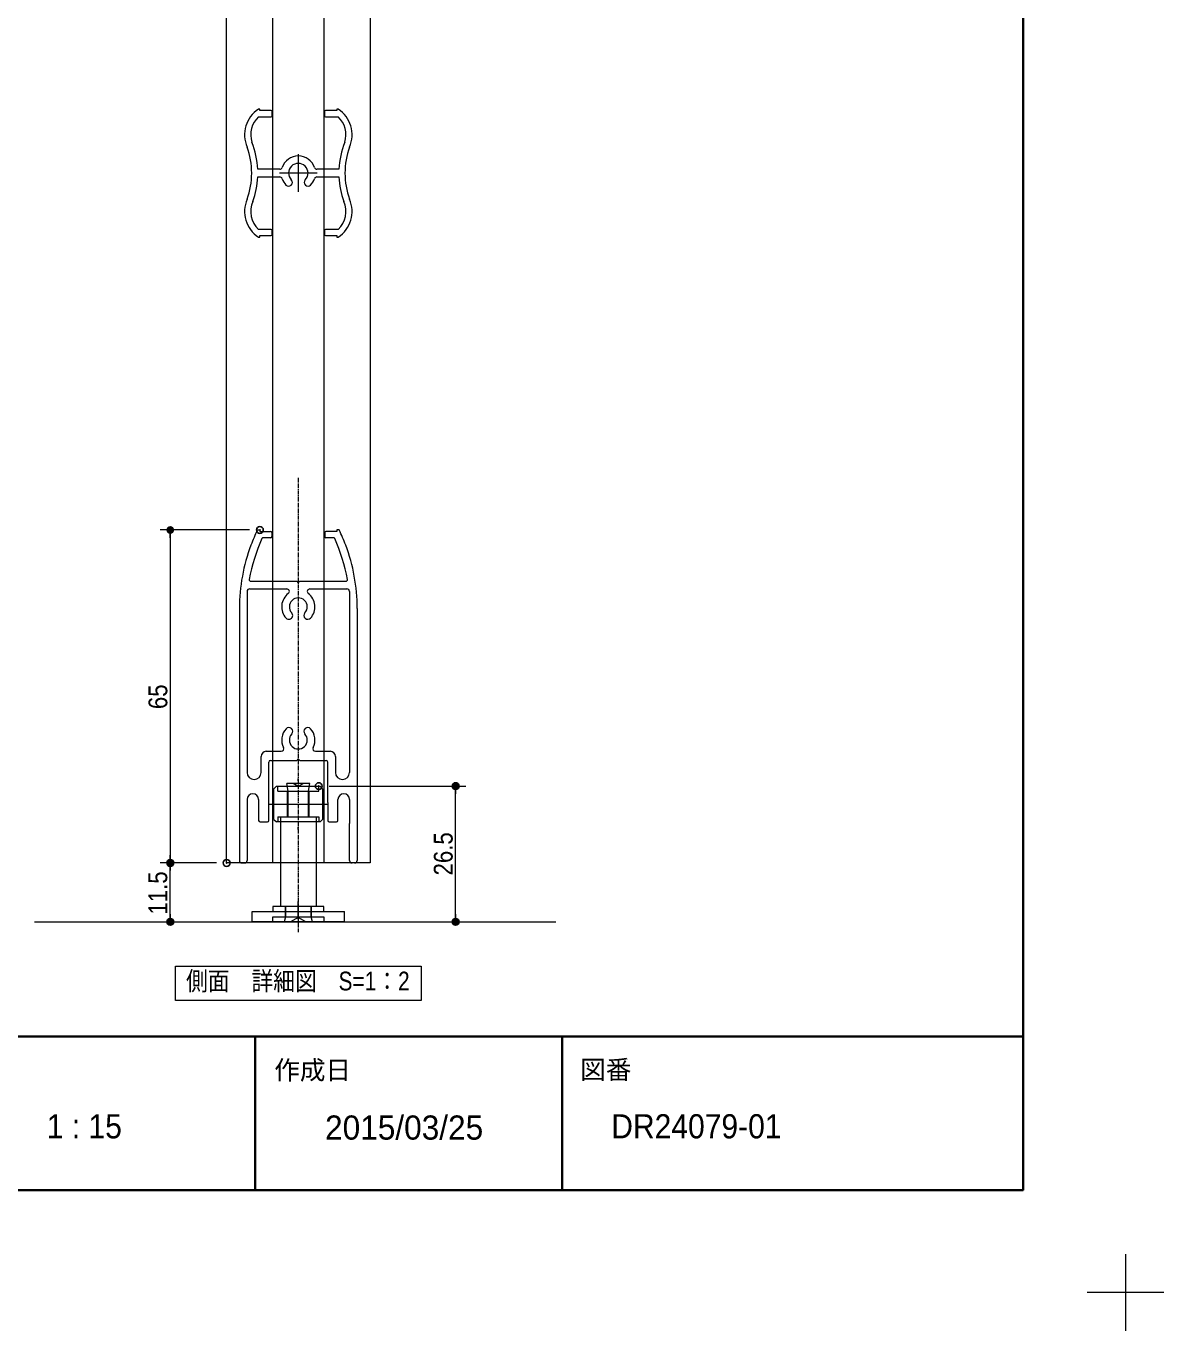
# Model space of a CAD drawing. Units: millimetres, scale not verified. Extents: x -4547 to 4547, y -2284 to 2284.
# Drawn here: x 199 to 1866, y -2284 to -373 of the extents above; entities that cross this region are included whole.
import ezdxf
from ezdxf.enums import TextEntityAlignment as Align

# ---------------------------------------------------------------- set-up
doc = ezdxf.new("R2010")
doc.units = ezdxf.units.MM
doc.header["$LTSCALE"] = 20
doc.header["$PDMODE"] = 32
doc.header["$PDSIZE"] = 10
doc.linetypes.add('USER4', pattern=[9.172222, 5.997222, -1.058333, 1.058333, -1.058333])
for name, color, linetype, lineweight in [('0-0_1図面枠', 7, 'Continuous', 20), ('0-1_3一般', 7, 'Continuous', 15), ('0-3_0', 7, 'Continuous', 25), ('0-5_2寸法-1', 7, 'Continuous', 15)]:
    doc.layers.add(name, color=color, linetype=linetype, lineweight=lineweight)
doc.layers.add('0-4_Defpoints', color=7, linetype='Continuous')
doc.styles.add('ＭＳ Ｐゴシック', font='')
doc.styles.get('ＭＳ Ｐゴシック').set_extended_font_data('MS PGothic')

# ---------------------------------------------------------------- blocks, each defined once
blk = doc.blocks.new('グループ')
at = {"layer": '0-0_1図面枠', "lineweight": 15}
for p, q in [((63000, -43425), (63000, -45675)), ((64125, -44550), (61875, -44550))]:
    blk.add_line(p, q, dxfattribs=at)
blk = doc.blocks.new('グループ-2')
at = {"layer": '0-0_1図面枠', "lineweight": 35}
for p, q in [((-60000, -37050), (60000, -37050)), ((37500, -37050), (37500, -41550)), ((46500, -37050), (46500, -41550))]:
    blk.add_line(p, q, dxfattribs=at)
blk.add_lwpolyline([(-60000, 41550), (60000, 41550), (60000, -41550), (-60000, -41550)], close=True, dxfattribs=at)
blk = doc.blocks.new('図面枠')
at = {"layer": '0-0_1図面枠'}
for name in ['グループ', 'グループ-2']:
    blk.add_blockref(name, (0, 0), dxfattribs=at)
at = {"layer": '0-0_1図面枠', "style": 'ＭＳ Ｐゴシック'}
for s, p in [('作成日', (38062.5, -38477.4)), ('図番', (47024.9, -38463.2))]:
    blk.add_text(s, height=550.3, dxfattribs=at).set_placement(p, align=Align.BOTTOM_LEFT)
at = {"layer": '0-0_1図面枠', "style": 'ＭＳ Ｐゴシック', "width": 0.95}
blk.add_text('1 : 15', height=707.5, dxfattribs=at).set_placement((31400.2, -40249), align=Align.BOTTOM_LEFT)
blk = doc.blocks.new('グループ-49')
at = {"layer": '0-1_3一般', "linetype": 'USER4', "lineweight": 5}
blk.add_line((38768.1, -20697.1), (38768.1, -33996.3), dxfattribs=at)
at = {"layer": '0-1_3一般', "lineweight": 5}
for p, q in [((37568.1, -22221.3), (37643.1, -22221.3)), ((37643.1, -22221.3), (37643.1, -22266.3)), ((37643.1, -22266.3), (37958.1, -22266.3)), ((37958.1, -22446.3), (37742.1, -22446.3)), ((37988.1, -22296.3), (37988.1, -22416.3)), ((39548.1, -22296.3), (39548.1, -22416.3)), ((39794.1, -22446.3), (39578.1, -22446.3)), ((37268.1, -24021.3), (37268.1, -29320)), ((37343.1, -23946.3), (38430.6, -23946.3)), ((37372.3, -23721.3), (38723.1, -23721.3)), ((39105.6, -23946.3), (40193.1, -23946.3)), ((40268.1, -24021.3), (40268.1, -29320)), ((37043.1, -24516), (37043.1, -31896.3)), ((40493.1, -24516), (40493.1, -31896.3)), ((37680.6, -29320), (37680.6, -28851.3)), ((37830.6, -28701.3), (38266.7, -28701.3)), ((37905.6, -30726.3), (37905.6, -29016.3)), ((37950.6, -28971.3), (38723.1, -28971.3)), ((38768.1, -28926.3), (38723.1, -28971.3)), ((38813.1, -28971.3), (38768.1, -28926.3)), ((38813.1, -28971.3), (39585.6, -28971.3)), ((39269.5, -28701.3), (39705.6, -28701.3)), ((39630.6, -30201.3), (39630.6, -29016.3)), ((39855.6, -28851.3), (39855.6, -29320)), ((37268.1, -30115), (37268.1, -31896.3)), ((37605.6, -30115), (37605.6, -30726.3)), ((39930.6, -30726.3), (39930.6, -30115)), ((40268.1, -30115), (40268.1, -30816.3)), ((39630.6, -30201.3), (39630.6, -30726.3)), ((37650.6, -30771.3), (37860.6, -30771.3)), ((39675.6, -30771.3), (39885.6, -30771.3)), ((40268.1, -31896.3), (40268.1, -30816.3)), ((37118.1, -31971.3), (37193.1, -31971.3)), ((40418.1, -31971.3), (40343.1, -31971.3))]:
    blk.add_line(p, q, dxfattribs=at)
for points in [[(39968.1, -22221.3), (39893.1, -22221.3), (39893.1, -22266.3), (39578.1, -22266.3)], [(38723.1, -23721.3), (38768.1, -23766.3), (38813.1, -23721.3), (40163.9, -23721.3)]]:
    blk.add_lwpolyline(points, dxfattribs=at)
for centre, radius, start, end in [((42994.8, -24780.6), 5775, 156.45056, 168.88762), ((42994.8, -24780.6), 6000, 154.7505, 159.33677), ((37742.1, -22491.3), 45, 90, 156.45056), ((37958.1, -22296.3), 30, 0, 90), ((37958.1, -22416.3), 30, 270, 0), ((39578.1, -22296.3), 30, 90, 180), ((39578.1, -22416.3), 30, 180, 270), ((39794.1, -22491.3), 45, 23.54944, 90), ((34541.3, -24780.6), 5775, 11.11238, 23.54944), ((34541.3, -24780.6), 6000, 20.66323, 25.2495), ((42293.1, -24516), 5250, 159.33677, 180), ((35243.1, -24516), 5250, 0, 20.66323), ((37372.3, -23676.3), 45, 168.88762, 270), ((40163.9, -23676.3), 45, 270, 11.11238), ((37343.1, -24021.3), 75, 90, 180), ((38430.6, -24021.3), 75, 306.8699, 90), ((39105.6, -24021.3), 75, 90, 233.1301), ((40193.1, -24021.3), 75, 0, 90), ((38768.1, -24471.3), 487.5, 126.8699, 222.5424), ((38768.1, -24471.3), 262.5, 317.4576, 222.5424), ((38768.1, -24471.3), 487.5, 317.4576, 53.1301), ((38491.8, -24724.8), 112.5, 222.5424, 42.5424), ((39044.4, -24724.8), 112.5, 137.4576, 317.4576), ((38768.1, -28371.3), 487.5, 137.4576, 206.95775), ((38491.8, -28117.7), 112.5, 317.4576, 137.4576), ((38768.1, -28371.3), 262.5, 137.4576, 42.5424), ((39044.4, -28117.7), 112.5, 42.5424, 222.5424), ((38768.1, -28371.3), 487.5, 333.04225, 42.5424), ((38266.7, -28626.3), 75, 270, 26.95775), ((39269.5, -28626.3), 75, 153.04225, 270), ((37830.6, -28851.3), 150, 90, 180), ((37950.6, -29016.3), 45, 90, 180), ((39585.6, -29016.3), 45, 0, 90), ((39705.6, -28851.3), 150, 0, 90), ((37474.3, -29320), 206.2, 180, 270), ((37474.3, -29320), 206.2, 270, 0), ((40061.8, -29320), 206.2, 180, 0), ((37436.8, -30115), 168.8, 90, 180), ((37436.8, -30115), 168.8, 0, 90), ((40099.3, -30115), 168.8, 0, 180), ((37650.6, -30726.3), 45, 180, 270), ((37860.6, -30726.3), 45, 270, 0), ((39675.6, -30726.3), 45, 180, 270), ((39885.6, -30726.3), 45, 270, 0), ((37118.1, -31896.3), 75, 180, 270), ((37193.1, -31896.3), 75, 270, 0), ((40343.1, -31896.3), 75, 180, 270), ((40418.1, -31896.3), 75, 270, 0)]:
    blk.add_arc(centre, radius, start, end, dxfattribs=at)
blk = doc.blocks.new('グループ-50')
at = {"layer": '0-1_3一般', "lineweight": 5}
for p, q in [((37643.1, -9894.9), (37598.1, -9894.9)), ((37643.1, -9939.9), (37643.1, -9894.9)), ((39893.1, -9894.9), (39893.1, -9939.9)), ((39938.1, -9894.9), (39893.1, -9894.9)), ((37602.1, -10119.9), (37973.1, -10119.9)), ((37973.1, -9939.9), (37643.1, -9939.9)), ((38003.1, -10089.9), (38003.1, -9969.9)), ((39533.1, -9969.9), (39533.1, -10089.9)), ((39893.1, -9939.9), (39563.1, -9939.9)), ((39563.1, -10119.9), (39934, -10119.9)), ((38768.1, -11217.1), (38768.1, -12322.6)), ((38221.9, -11657.4), (37579, -11657.4)), ((39320.8, -11769.9), (38215.3, -11769.9)), ((39957.1, -11657.4), (39314.3, -11657.4)), ((37579, -11882.4), (38221.9, -11882.4)), ((39314.3, -11882.4), (39957.1, -11882.4)), ((37598.1, -13644.9), (37643.1, -13644.9)), ((37973.1, -13419.9), (37602.1, -13419.9)), ((37643.1, -13599.9), (37973.1, -13599.9)), ((37643.1, -13644.9), (37643.1, -13599.9)), ((38003.1, -13569.9), (38003.1, -13449.9)), ((39533.1, -13449.9), (39533.1, -13569.9)), ((39934, -13419.9), (39563.1, -13419.9)), ((39563.1, -13599.9), (39893.1, -13599.9)), ((39893.1, -13599.9), (39893.1, -13644.9)), ((39893.1, -13644.9), (39938.1, -13644.9))]:
    blk.add_line(p, q, dxfattribs=at)
for centre, radius, start, end in [((38093.1, -10646.5), 900, 123.36701, 203.55646), ((39443.1, -10646.5), 900, 336.44354, 56.63299), ((38093.1, -10646.5), 720, 132.99142, 197.81794), ((37973.1, -9969.9), 30, 0, 90), ((37973.1, -10089.9), 30, 270, 0), ((39563.1, -9969.9), 30, 90, 180), ((39563.1, -10089.9), 30, 180, 270), ((39443.1, -10646.5), 720, 342.18206, 47.00858), ((35151.6, -11769.9), 2250, 340.15929, 19.84071), ((35151.6, -11769.9), 2430, 2.65353, 21.81556), ((42384.5, -11769.9), 2430, 158.18444, 177.34647), ((42384.5, -11769.9), 2250, 160.15929, 199.84071), ((38768.1, -11769.9), 502.5, 18.94591, 161.05409), ((38221.9, -11582.4), 75, 270, 341.05409), ((38768.1, -11769.9), 285, 316.03297, 223.96703), ((39314.3, -11582.4), 75, 198.94591, 270), ((35151.6, -11769.9), 2430, 340.0113, 357.34647), ((38221.9, -11957.4), 75, 18.94591, 90), ((38768.1, -11769.9), 502.5, 198.94591, 223.96703), ((38484.7, -12043.2), 108.8, 223.96703, 43.96703), ((39051.5, -12043.2), 108.8, 136.03297, 316.03297), ((38768.1, -11769.9), 502.5, 316.03297, 341.05409), ((39314.3, -11957.4), 75, 90, 161.05409), ((42384.5, -11769.9), 2430, 182.65353, 199.9887), ((38093.1, -12893.2), 900, 156.44354, 236.63299), ((38093.1, -12893.2), 720, 156.01368, 227.00858), ((39443.1, -12893.2), 720, 312.99142, 23.98632), ((39443.1, -12893.2), 900, 303.36701, 23.55646), ((37973.1, -13449.9), 30, 0, 90), ((37973.1, -13569.9), 30, 270, 0), ((39563.1, -13449.9), 30, 90, 180), ((39563.1, -13569.9), 30, 180, 270)]:
    blk.add_arc(centre, radius, start, end, dxfattribs=at)
blk = doc.blocks.new('グループ-52')
at = {"layer": '0-1_3一般', "lineweight": 5}
for p, q in [((38055.6, -29796.3), (38130.6, -29721.3)), ((38055.6, -30696.3), (38055.6, -29796.3)), ((38130.6, -29721.3), (38168.1, -29721.3)), ((38168.1, -29721.3), (38443.1, -29721.3)), ((38168.1, -29871.3), (38168.1, -29721.3)), ((38468.1, -29871.3), (38430.6, -29646.3)), ((38768.1, -29732.9), (38618.1, -29646.3)), ((38768.1, -29571.3), (38768.1, -29496.3)), ((38918.1, -29646.3), (38768.1, -29732.9)), ((39105.6, -29646.3), (38918.1, -29646.3)), ((39068.1, -29871.3), (39105.6, -29646.3)), ((39368.1, -29721.3), (39405.6, -29721.3)), ((39368.1, -29871.3), (39368.1, -29721.3)), ((39480.6, -29796.3), (39405.6, -29721.3)), ((39480.6, -29796.3), (39480.6, -30696.3)), ((38168.1, -29871.3), (38453.1, -29871.3)), ((38453.1, -30621.3), (38453.1, -29871.3)), ((38453.1, -29871.3), (39083.1, -29871.3)), ((38468.1, -30621.3), (38468.1, -29871.3)), ((39068.1, -30621.3), (39068.1, -29871.3)), ((39083.1, -29871.3), (39368.1, -29871.3)), ((37905.6, -30246.3), (39630.6, -30246.3)), ((38055.6, -30696.3), (38130.6, -30771.3)), ((38168.1, -30771.3), (38130.6, -30771.3)), ((38168.1, -30621.3), (38168.1, -30771.3)), ((38168.1, -30621.3), (38453.1, -30621.3)), ((38243.1, -30621.3), (38243.1, -33246.3)), ((38243.1, -30621.3), (38468.1, -30621.3)), ((38768.1, -30996.3), (38768.1, -30921.3)), ((39068.1, -30621.3), (39293.1, -30621.3)), ((39083.1, -30621.3), (39368.1, -30621.3)), ((39293.1, -30621.3), (39293.1, -33246.3)), ((39368.1, -30771.3), (39293.1, -30771.3)), ((39368.1, -30621.3), (39368.1, -30771.3)), ((39405.6, -30771.3), (39368.1, -30771.3)), ((39480.6, -30696.3), (39405.6, -30771.3)), ((38768.1, -33621.3), (38768.1, -33096.3)), ((37418.1, -33696.3), (37418.1, -33396.3)), ((37418.1, -33396.3), (37694, -33396.3)), ((37694, -33396.3), (38393.1, -33396.3)), ((38018.1, -33246.3), (38018.1, -33396.3)), ((39518.1, -33246.3), (38018.1, -33246.3)), ((38018.1, -33546.3), (39518.1, -33546.3)), ((38018.1, -33696.3), (38018.1, -33546.3)), ((38393.1, -33246.3), (38243.1, -33246.3)), ((38393.1, -33546.3), (38355.6, -33696.3)), ((38393.1, -33246.3), (38393.1, -33546.3)), ((38393.1, -33546.3), (38393.1, -33246.3)), ((38393.1, -33396.3), (39143.1, -33396.3)), ((38768.1, -33566.4), (38543.1, -33696.3)), ((38768.1, -33246.3), (38768.1, -33846.3)), ((38993.1, -33696.3), (38768.1, -33566.4)), ((39143.1, -33546.3), (39143.1, -33246.3)), ((39293.1, -33246.3), (39143.1, -33246.3)), ((39143.1, -33246.3), (39143.1, -33546.3)), ((39143.1, -33396.3), (39842.1, -33396.3)), ((39180.6, -33696.3), (39143.1, -33546.3)), ((39518.1, -33396.3), (39518.1, -33246.3)), ((39518.1, -33546.3), (39518.1, -33696.3)), ((39842.1, -33396.3), (40118.1, -33396.3)), ((40118.1, -33696.3), (40118.1, -33396.3)), ((37694, -33696.3), (37418.1, -33696.3)), ((38318.1, -33696.3), (37694, -33696.3)), ((39218.1, -33696.3), (38318.1, -33696.3)), ((38355.6, -33696.3), (38543.1, -33696.3)), ((38393.1, -33696.3), (39143.1, -33696.3)), ((38543.1, -33696.3), (38993.1, -33696.3)), ((38993.1, -33696.3), (39180.6, -33696.3)), ((39842.1, -33696.3), (39218.1, -33696.3)), ((40118.1, -33696.3), (39842.1, -33696.3))]:
    blk.add_line(p, q, dxfattribs=at)
for points in [[(38918.1, -29646.3), (38618.1, -29646.3), (38430.6, -29646.3)], [(38443.1, -29721.3), (39093.1, -29721.3), (39368.1, -29721.3)], [(38453.1, -30621.3), (39083.1, -30621.3), (39083.1, -29871.3)], [(39293.1, -30771.3), (38243.1, -30771.3), (38168.1, -30771.3)]]:
    blk.add_lwpolyline(points, dxfattribs=at)
blk = doc.blocks.new('グループ-55')
at = {"layer": '0-1_3一般', "lineweight": 5}
for p, q in [((36668.1, -31971.3), (36668.1, 7044)), ((39518.1, 7044), (39518.1, -31971.3)), ((40868.1, 7044), (40868.1, -31971.3)), ((38018.1, -31971.3), (36668.1, -31971.3)), ((39518.1, -31971.3), (38018.1, -31971.3)), ((40868.1, -31971.3), (39518.1, -31971.3))]:
    blk.add_line(p, q, dxfattribs=at)
blk.add_lwpolyline([(38018.1, -31971.3), (38018.1, 7044), (39518.1, 7044), (40868.1, 7044)], dxfattribs=at)
blk = doc.blocks.new('グループ-60')
at = {"layer": '0-1_3一般', "lineweight": 5}
blk.add_lwpolyline([(31043.1, -33696.3), (42143.1, -33696.3), (46313.1, -33696.3)], dxfattribs=at)
blk = doc.blocks.new('グループ-62')
at = {"layer": '0-1_3一般'}
for name in ['グループ-49', 'グループ-60', 'グループ-55', 'グループ-50', 'グループ-52']:
    blk.add_blockref(name, (0, 0), dxfattribs=at)
blk = doc.blocks.new('_Dot')
at = {"layer": '0-3_0'}
blk.add_line((-10, 0), (-20, 0), dxfattribs=at)
for points in [[(0, 0), (-10, 0), (-9.92, 1.25)], [(0, 0), (-9.92, -1.25), (-10, 0)], [(0, 0), (-9.92, 1.25), (-9.69, 2.49)], [(0, 0), (-9.69, -2.49), (-9.92, -1.25)], [(0, 0), (-9.69, 2.49), (-9.3, 3.68)], [(0, 0), (-9.3, -3.68), (-9.69, -2.49)], [(0, 0), (-9.3, 3.68), (-8.76, 4.82)], [(0, 0), (-8.76, -4.82), (-9.3, -3.68)], [(0, 0), (-8.76, 4.82), (-8.09, 5.88)], [(0, 0), (-8.09, -5.88), (-8.76, -4.82)], [(0, 0), (-8.09, 5.88), (-7.29, 6.85)], [(0, 0), (-7.29, -6.85), (-8.09, -5.88)], [(0, 0), (-7.29, 6.85), (-6.37, 7.71)], [(0, 0), (-6.37, -7.71), (-7.29, -6.85)], [(0, 0), (-6.37, 7.71), (-5.36, 8.44)], [(0, 0), (-5.36, -8.44), (-6.37, -7.71)], [(0, 0), (-5.36, 8.44), (-4.26, 9.05)], [(0, 0), (-4.26, -9.05), (-5.36, -8.44)], [(0, 0), (-4.26, 9.05), (-3.09, 9.51)], [(0, 0), (-3.09, -9.51), (-4.26, -9.05)], [(0, 0), (-3.09, 9.51), (-1.87, 9.82)], [(0, 0), (-1.87, -9.82), (-3.09, -9.51)], [(0, 0), (-1.87, 9.82), (-0.63, 9.98)], [(0, 0), (-0.63, -9.98), (-1.87, -9.82)], [(0, 0), (-0.63, 9.98), (0.63, 9.98)], [(0, 0), (0.63, -9.98), (-0.63, -9.98)], [(0, 0), (0.63, 9.98), (1.87, 9.82)], [(0, 0), (1.87, 9.82), (3.09, 9.51)], [(0, 0), (3.09, 9.51), (4.26, 9.05)], [(0, 0), (4.26, 9.05), (5.36, 8.44)], [(0, 0), (5.36, 8.44), (6.37, 7.71)], [(0, 0), (6.37, 7.71), (7.29, 6.85)], [(0, 0), (7.29, 6.85), (8.09, 5.88)], [(0, 0), (8.09, 5.88), (8.76, 4.82)], [(0, 0), (8.76, 4.82), (9.3, 3.68)], [(0, 0), (9.3, 3.68), (9.69, 2.49)], [(0, 0), (9.69, 2.49), (9.92, 1.25)], [(0, 0), (9.92, 1.25), (10, 0)], [(0, 0), (1.87, -9.82), (0.63, -9.98)], [(0, 0), (3.09, -9.51), (1.87, -9.82)], [(0, 0), (4.26, -9.05), (3.09, -9.51)], [(0, 0), (5.36, -8.44), (4.26, -9.05)], [(0, 0), (6.37, -7.71), (5.36, -8.44)], [(0, 0), (7.29, -6.85), (6.37, -7.71)], [(0, 0), (8.09, -5.88), (7.29, -6.85)], [(0, 0), (8.76, -4.82), (8.09, -5.88)], [(0, 0), (9.3, -3.68), (8.76, -4.82)], [(0, 0), (9.69, -2.49), (9.3, -3.68)], [(0, 0), (9.92, -1.25), (9.69, -2.49)], [(0, 0), (10, 0), (9.92, -1.25)]]:
    blk.add_solid(points, dxfattribs=at)
blk = doc.blocks.new('グループ-63')
at = {"layer": '0-0_1図面枠', "lineweight": 15}
blk.add_lwpolyline([(35168.1, -34996.3), (42368.1, -34996.3), (42368.1, -35996.3), (35168.1, -35996.3)], close=True, dxfattribs=at)
at = {"layer": '0-0_1図面枠', "style": 'ＭＳ Ｐゴシック', "width": 0.85}
blk.add_text('側面\u3000詳細図\u3000S=1：2', height=550.3, dxfattribs=at).set_placement((35479.7, -35870), align=Align.BOTTOM_LEFT)

msp = doc.modelspace()

# ---------------------------------------------------------------- linework, layer by layer
at = {"layer": '0-4_Defpoints'}
for p in [(541.53, -1111.06), (627.78, -1486.06), (828.24, -1486.06), (410.28, -1598.56), (492.78, -1598.56), (410.28, -1684.81), (828.24, -1684.81)]:
    msp.add_point(p, dxfattribs=at)
at = {"layer": '0-5_2寸法-1'}
for p, q in [((526.53, -1111.06), (395.28, -1111.06)), ((410.28, -1122.32), (410.28, -1587.31)), ((642.78, -1486.06), (843.24, -1486.06)), ((828.24, -1673.56), (828.24, -1497.32)), ((477.78, -1598.56), (395.28, -1598.56)), ((477.78, -1598.56), (395.28, -1598.56)), ((410.28, -1673.56), (410.28, -1609.82)), ((425.28, -1684.81), (425.48, -1684.81)), ((843.24, -1684.81), (843.44, -1684.81))]:
    msp.add_line(p, q, dxfattribs=at)

# ---------------------------------------------------------------- block references
at = {"layer": '0-0_1図面枠', "xscale": 0.05, "yscale": 0.05}
for name in ['図面枠', 'グループ-63']:
    msp.add_blockref(name, (-1340.62, 0), dxfattribs=at)
at = {"layer": '0-1_3一般', "xscale": 0.05, "yscale": 0.05}
msp.add_blockref('グループ-62', (-1340.62, 0), dxfattribs=at)
at = {"layer": '0-5_2寸法-1', "xscale": 0.5627563, "yscale": 0.5627563}
for p, rotation in [((410.28, -1111.06), 90), ((828.24, -1486.06), 90), ((410.28, -1598.56), 270), ((410.28, -1598.56), 90), ((410.28, -1684.81), 270), ((828.24, -1684.81), 270)]:
    msp.add_blockref('_Dot', p, dxfattribs=dict(at, rotation=rotation))

# ---------------------------------------------------------------- texts
at = {"layer": '0-0_1図面枠', "style": 'ＭＳ Ｐゴシック'}
msp.add_text('2015/03/25', height=35.38, dxfattribs=at).set_placement((636.96, -2014.31), align=Align.BOTTOM_LEFT)
at = {"layer": '0-0_1図面枠', "style": 'ＭＳ Ｐゴシック', "width": 0.95}
msp.add_text('DR24079-01', height=35.38, dxfattribs=at).set_placement((1056.21, -2012.45), align=Align.BOTTOM_LEFT)
at = {"layer": '0-5_2寸法-1', "style": 'ＭＳ Ｐゴシック', "width": 0.9}
for s, p in [('65', (414.16, -1373.33)), ('26.5', (832.12, -1616.85)), ('11.5', (414.09, -1674.1))]:
    msp.add_text(s, height=27.57, rotation=90, dxfattribs=at).set_placement(p, align=Align.BOTTOM_LEFT)

doc.saveas('drawing.dxf')
